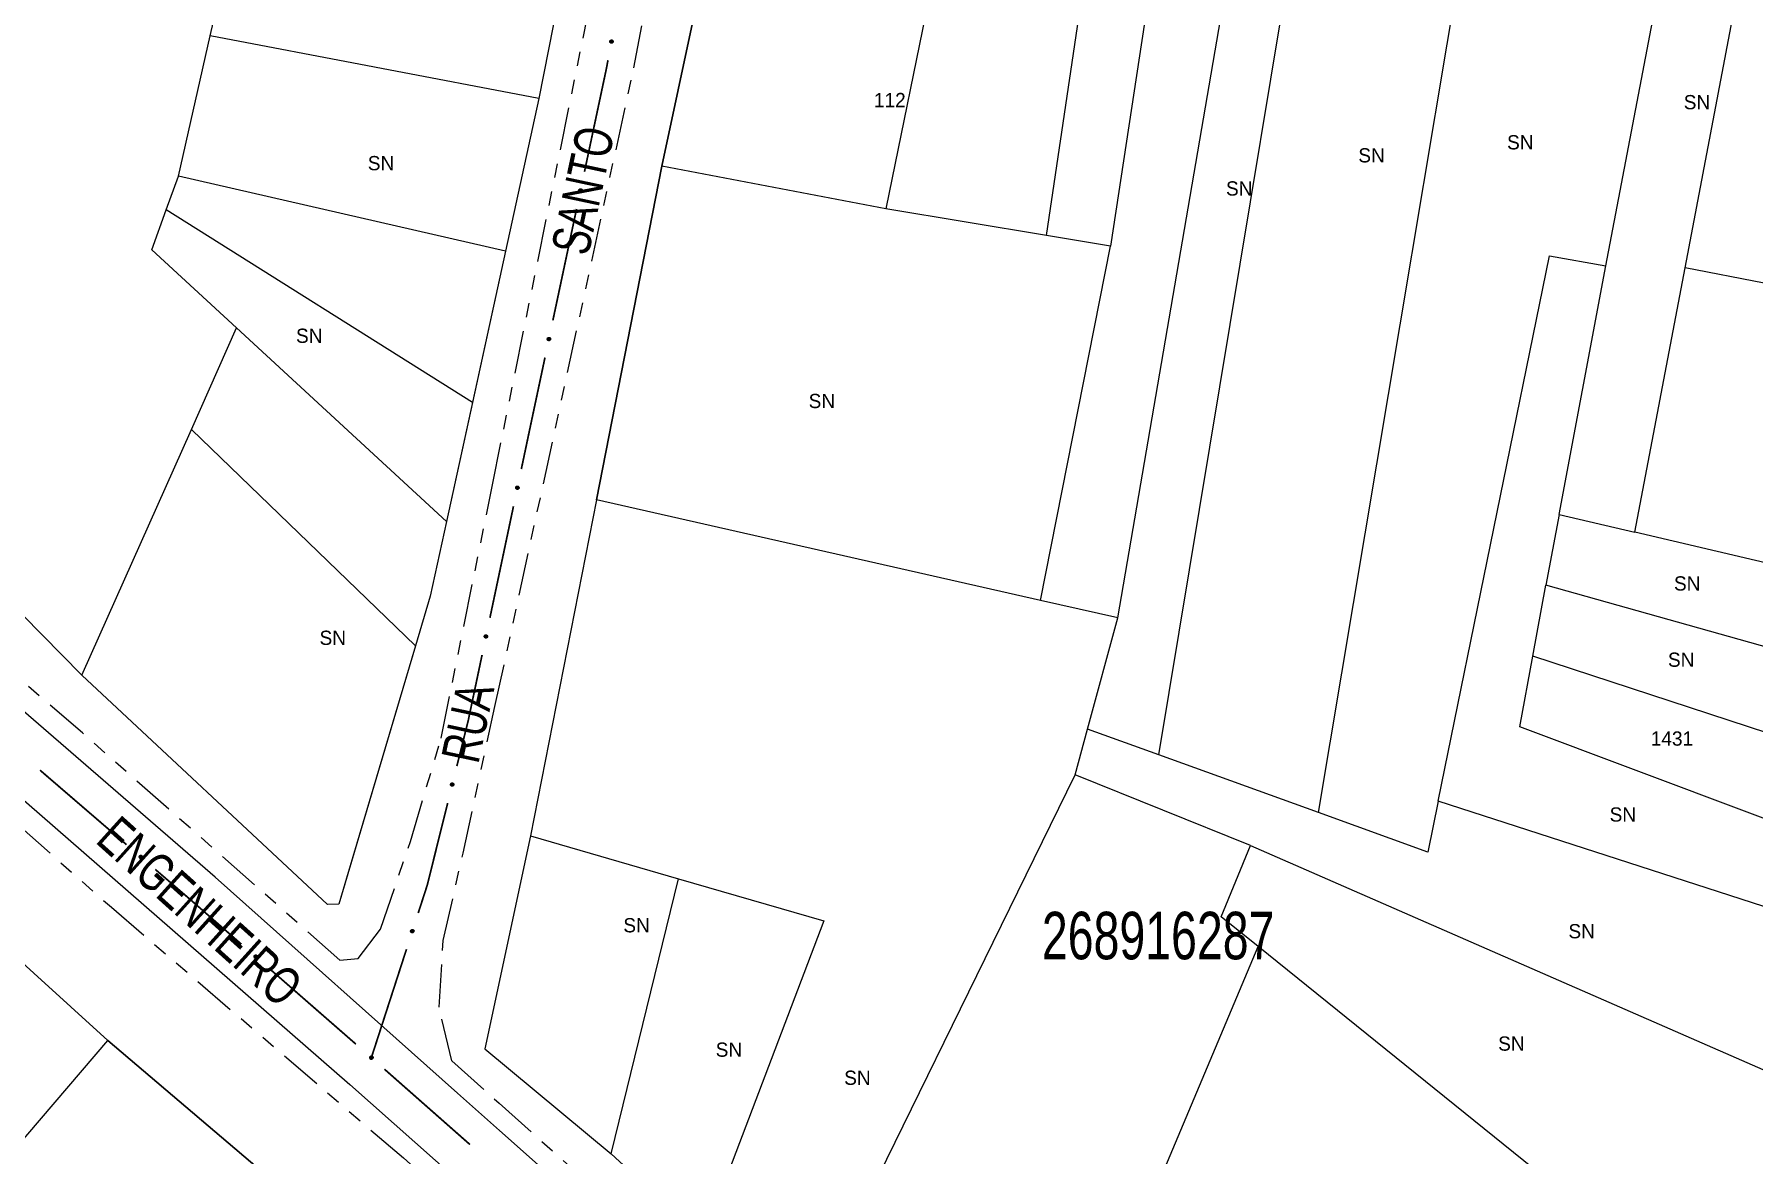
# Model space of a CAD drawing. Extents: x 209193 to 212081, y 4877574 to 4880493.
# Drawn here: x 210200.9 to 210381.9, y 4878862.4 to 4878980.3 of the extents above; entities that cross this region are included whole.
import ezdxf
from ezdxf.enums import TextEntityAlignment as Align

# ---------------------------------------------------------------- set-up
doc = ezdxf.new("R2010")
doc.units = 0
doc.header["$LTSCALE"] = 1.5
doc.header["$MEASUREMENT"] = 0
doc.linetypes.add('TRACO_25', pattern=[8, 3, -1, 1, -1, 1, -1])
for name, color, linetype in [('CD_MALHA_LOTES', 7, 'CONTINUOUS'), ('CD_TXT_QUADRA', 255, 'CONTINUOUS'), ('RU-QUADRA', 210, 'CONTINUOUS'), ('SV-EIXO-ROD-ESTR', 7, 'CONTINUOUS'), ('SV-EIXO-RUA-N-PAV', 6, 'CONTINUOUS'), ('SV-FX-DOM-EST', 20, 'CONTINUOUS'), ('SV-ROD-ESTADUAIS', 20, 'CONTINUOUS'), ('SV-RUA-NAO-PAV', 7, 'CONTINUOUS'), ('SV-TXT-ROD-EST', 7, 'CONTINUOUS'), ('SV-TXT-RUA-N-PAV', 7, 'CONTINUOUS'), ('Th_NmrPort', 1, 'CONTINUOUS')]:
    doc.layers.add(name, color=color, linetype=linetype)
doc.styles.add('ARIAL', font='ARIAL.SHX')

msp = doc.modelspace()

# ---------------------------------------------------------------- linework, layer by layer
at = {"layer": 'CD_MALHA_LOTES', "linetype": 'Continuous', "flags": 128}
for points in [[(210307.45667, 4878959.117813), (210314.23, 4879004.82), (210319.495823, 4879039.54696)], [(210326.318774, 4879038.40269), (210322.95, 4879015.63), (210314.207729, 4878957.989512)], [(210314.954667, 4878918.859654), (210331.22, 4879013.53), (210334.760738, 4879034.883933)], [(210319.292783, 4878904.442552), (210340.700666, 4879033.845512)], [(210336.09126, 4878898.364968), (210358.215361, 4879030.630009)], [(210366.327195, 4878955.942042), (210379.786488, 4879026.504001)], [(210374.666824, 4878955.732196), (210387.837407, 4879024.990702)], [(210219.441734, 4878980.136225), (210221.76, 4878990.12)], [(210266.99, 4878966.43), (210272.04, 4878990.06)], [(210295.364987, 4878985.479144), (210290.567208, 4878961.940542)], [(210256.06, 4878983.86), (210254.02, 4878973.53)], [(210216.1, 4878965.37), (210219.441734, 4878980.136225)], [(210254.02, 4878973.53), (210219.441734, 4878980.136225)], [(210254.02, 4878973.53), (210250.519659, 4878957.486006)], [(210260.099814, 4878931.299281), (210266.99, 4878966.43)], [(210290.567208, 4878961.940542), (210266.99, 4878966.43)], [(210214.834352, 4878961.832047), (210216.1, 4878965.37)], [(210250.519659, 4878957.486006), (210216.1, 4878965.37)], [(210213.319782, 4878957.598268), (210214.834352, 4878961.832047)], [(210247.043471, 4878941.552715), (210214.834352, 4878961.832047)], [(210307.45667, 4878959.117813), (210290.567208, 4878961.940542)], [(210314.207729, 4878957.989512), (210307.45667, 4878959.117813)], [(210222.221669, 4878949.385634), (210213.319782, 4878957.598268)], [(210250.519659, 4878957.486006), (210247.043471, 4878941.552715)], [(210306.835406, 4878920.700887), (210314.207729, 4878957.989512)], [(210348.679263, 4878899.561328), (210360.408358, 4878956.964235)], [(210360.408358, 4878956.964235), (210366.327195, 4878955.942042)], [(210361.395253, 4878929.744554), (210366.327195, 4878955.942042)], [(210369.363578, 4878927.878554), (210374.666824, 4878955.732196)], [(210382.978024, 4878954.111429), (210374.666824, 4878955.732196)], [(210217.488889, 4878938.688351), (210222.221669, 4878949.385634)], [(210222.221669, 4878949.385634), (210244.307066, 4878929.010259)], [(210205.947008, 4878912.820932), (210172.581064, 4878946.727661)], [(210247.043471, 4878941.552715), (210244.307066, 4878929.010259)], [(210205.947008, 4878912.820932), (210217.488889, 4878938.688351)], [(210241.045293, 4878915.918299), (210217.488889, 4878938.688351)], [(210260.099814, 4878931.299281), (210253.160364, 4878895.917387)], [(210306.835406, 4878920.700887), (210260.099814, 4878931.299281)], [(210244.307066, 4878929.010259), (210242.59, 4878921.14), (210241.045293, 4878915.918299)], [(210361.395253, 4878929.744554), (210360.020799, 4878922.293065)], [(210361.395253, 4878929.744554), (210369.363578, 4878927.878554)], [(210399.398225, 4878920.845123), (210369.363578, 4878927.878554)], [(210358.646345, 4878914.841576), (210360.020799, 4878922.293065)], [(210397.590155, 4878911.739698), (210360.020799, 4878922.293065)], [(210314.954667, 4878918.859654), (210306.835406, 4878920.700887)], [(210311.771452, 4878907.163723), (210314.954667, 4878918.859654)], [(210241.045293, 4878915.918299), (210233.810362, 4878891.461466), (210233.001869, 4878888.728447), (210231.781792, 4878888.698428)], [(210357.271891, 4878907.390088), (210358.646345, 4878914.841576)], [(210395.790311, 4878902.669397), (210358.646345, 4878914.841576)], [(210231.781792, 4878888.698428), (210205.947008, 4878912.820932)], [(210310.461026, 4878902.348887), (210311.771452, 4878907.163723)], [(210319.292783, 4878904.442552), (210311.771452, 4878907.163723)], [(210393.990466, 4878893.599095), (210357.271891, 4878907.390088)], [(210336.09126, 4878898.364968), (210319.292783, 4878904.442552)], [(210281.197206, 4878842.525835), (210310.461026, 4878902.348887)], [(210328.93, 4878894.89), (210310.461026, 4878902.348887)], [(210348.679263, 4878899.561328), (210347.585127, 4878894.206558)], [(210392.36899, 4878885.429578), (210348.679263, 4878899.561328)], [(210347.585127, 4878894.206558), (210336.09126, 4878898.364968)], [(210184.901185, 4878895.995277), (210208.666547, 4878874.382007)], [(210253.160364, 4878895.917387), (210248.36869, 4878873.491019), (210261.64, 4878862.44)], [(210253.160364, 4878895.917387), (210268.720671, 4878891.404397)], [(210325.84, 4878887.39), (210328.93, 4878894.89)], [(210328.93, 4878894.89), (210389.81, 4878868.26)], [(210261.64, 4878862.44), (210268.720671, 4878891.404397)], [(210268.720671, 4878891.404397), (210284.01, 4878886.97)], [(210284.01, 4878886.97), (210271.32, 4878853.52)], [(210329.72676, 4878884.255102), (210325.84, 4878887.39)], [(210319.629454, 4878860.266456), (210329.72676, 4878884.255102)], [(210383.48, 4878840.9), (210329.72676, 4878884.255102)], [(210184.832571, 4878846.490555), (210208.666547, 4878874.382007)], [(210208.666547, 4878874.382007), (210258.89, 4878831.68)], [(210271.32, 4878853.52), (210261.64, 4878862.44)]]:
    msp.add_lwpolyline(points, dxfattribs=at)
at = {"layer": 'RU-QUADRA', "linetype": 'Continuous', "flags": 128}
for points in [[(210219.154227, 4879057.892678), (210233.41, 4879055.45), (210242.817278, 4879053.843056), (210252.34, 4879051.5), (210268.88, 4879047.85), (210262.147622, 4879014.571403), (210260.306451, 4879005.470372), (210257.99, 4878994.02), (210256.06, 4878983.86), (210254.02, 4878973.53), (210250.519659, 4878957.486006), (210244.307066, 4878929.010259), (210242.59, 4878921.14), (210241.045293, 4878915.918299), (210233.001869, 4878888.728447), (210231.781792, 4878888.698428), (210205.947008, 4878912.820932), (210172.581064, 4878946.727661)], [(210387.837407, 4879024.990702), (210379.786488, 4879026.504001), (210358.215361, 4879030.630009), (210334.760738, 4879034.883933), (210335.1, 4879036.93), (210326.318774, 4879038.40269), (210319.495823, 4879039.54696), (210306.321878, 4879041.756348), (210282.33, 4879045.78), (210273.875843, 4879000.001028), (210272.04, 4878990.06), (210266.99, 4878966.43), (210260.099814, 4878931.299281), (210253.160364, 4878895.917387), (210248.36869, 4878873.491019), (210261.64, 4878862.44), (210271.32, 4878853.52)]]:
    msp.add_lwpolyline(points, dxfattribs=at)
msp.add_lwpolyline([(210119.543589, 4878954.157132), (210110.820915, 4878910.019582), (210112.749157, 4878903.261562), (210157.071599, 4878863.426586), (210180.936037, 4878841.930678), (210228.51, 4878796.43), (210258.89, 4878831.68), (210208.666547, 4878874.382007), (210184.901185, 4878895.995277)], close=True, dxfattribs=at)
at = {"layer": 'SV-EIXO-ROD-ESTR', "const_width": 0.18}
for points in [[(210201.547732, 4878902.824915), (210210.640664, 4878894.994296)], [(210213.671641, 4878892.38409), (210216.702618, 4878889.773883)], [(210216.702618, 4878889.773883), (210217.116265, 4878889.417661)], [(210217.116265, 4878889.417661), (210222.730712, 4878884.514426)], [(210225.74352, 4878881.883268), (210234.781941, 4878873.989794)], [(210237.788843, 4878871.351907), (210246.788661, 4878863.414447)]]:
    msp.add_lwpolyline(points, dxfattribs=at)
at = {"layer": 'SV-EIXO-ROD-ESTR'}
for points in [[(210212.119113, 4878893.866365), (210212.167829, 4878893.870693), (210212.210584, 4878893.864452), (210212.244745, 4878893.848982), (210212.271368, 4878893.827441), (210212.296122, 4878893.802336), (210212.315495, 4878893.771518), (210212.32942, 4878893.732551), (210212.334106, 4878893.683712), (210212.324833, 4878893.640334), (210212.311459, 4878893.606032), (210212.290595, 4878893.576978), (210212.265804, 4878893.553339), (210212.233127, 4878893.534274), (210212.1935, 4878893.520547), (210212.144276, 4878893.517024), (210212.102403, 4878893.523431), (210212.069753, 4878893.539261), (210212.040677, 4878893.560421), (210212.015712, 4878893.586355), (210211.99687, 4878893.616716), (210211.983121, 4878893.656639), (210211.980288, 4878893.705268), (210211.986201, 4878893.747105), (210212.001569, 4878893.779968), (210212.023045, 4878893.808125), (210212.047924, 4878893.833259), (210212.078092, 4878893.854023), (210212.119113, 4878893.866365)], [(210224.201305, 4878883.376272), (210224.250051, 4878883.380262), (210224.292761, 4878883.373724), (210224.326814, 4878883.358019), (210224.353287, 4878883.336293), (210224.377866, 4878883.311017), (210224.397025, 4878883.280066), (210224.41068, 4878883.241003), (210224.415027, 4878883.192133), (210224.405454, 4878883.14882), (210224.391842, 4878883.114611), (210224.370778, 4878883.085703), (210224.345823, 4878883.062236), (210224.313014, 4878883.043398), (210224.273293, 4878883.029947), (210224.224046, 4878883.026765), (210224.182218, 4878883.033462), (210224.149679, 4878883.049519), (210224.120751, 4878883.070879), (210224.095966, 4878883.096985), (210224.077334, 4878883.127476), (210224.063863, 4878883.167494), (210224.061367, 4878883.216142), (210224.06757, 4878883.257936), (210224.083165, 4878883.290692), (210224.104836, 4878883.318699), (210224.129889, 4878883.343661), (210224.1602, 4878883.364215), (210224.201305, 4878883.376272)], [(210236.377235, 4878872.743663), (210236.425999, 4878872.747416), (210236.468677, 4878872.74067), (210236.502653, 4878872.724798), (210236.52902, 4878872.702944), (210236.553476, 4878872.677548), (210236.572484, 4878872.646503), (210236.585948, 4878872.607375), (210236.590056, 4878872.558484), (210236.580272, 4878872.515219), (210236.566493, 4878872.481076), (210236.545288, 4878872.452271), (210236.520219, 4878872.428926), (210236.487319, 4878872.410249), (210236.447533, 4878872.396991), (210236.398271, 4878872.39405), (210236.356476, 4878872.400951), (210236.324016, 4878872.417165), (210236.295192, 4878872.438667), (210236.270535, 4878872.464894), (210236.252052, 4878872.495475), (210236.238776, 4878872.535558), (210236.236518, 4878872.584217), (210236.242924, 4878872.625981), (210236.258679, 4878872.65866), (210236.280487, 4878872.686561), (210236.30566, 4878872.7114), (210236.336071, 4878872.731807), (210236.377235, 4878872.743663)]]:
    msp.add_lwpolyline(points, close=True, dxfattribs=at)
for points in [[(210211.986201, 4878893.747105), (210212.265804, 4878893.553339)], [(210211.996013, 4878893.760689), (210212.275586, 4878893.566747)], [(210212.001569, 4878893.779968), (210212.290595, 4878893.576978)], [(210212.013994, 4878893.792024), (210212.29799, 4878893.590672)], [(210212.023045, 4878893.808125), (210212.311459, 4878893.606032)], [(210212.039069, 4878893.819051), (210212.31554, 4878893.62778)], [(210212.047924, 4878893.833259), (210212.324833, 4878893.640334)], [(210212.0665, 4878893.840447), (210212.326284, 4878893.665348)], [(210212.078092, 4878893.854023), (210212.334106, 4878893.683712)], [(210212.098066, 4878893.858283), (210212.327865, 4878893.709006)], [(210212.119113, 4878893.866365), (210212.32942, 4878893.732551)], [(210212.145745, 4878893.867644), (210212.316579, 4878893.756541)], [(210212.167829, 4878893.870693), (210212.315495, 4878893.771518)], [(210212.192217, 4878893.86724), (210212.298457, 4878893.791956)], [(210212.210584, 4878893.864452), (210212.296122, 4878893.802336)], [(210211.980288, 4878893.705268), (210212.233127, 4878893.534274)], [(210211.983121, 4878893.656639), (210212.1935, 4878893.520547)], [(210211.984235, 4878893.724011), (210212.245197, 4878893.546097)], [(210211.985612, 4878893.679607), (210212.210672, 4878893.529009)], [(210211.995721, 4878893.634887), (210212.162706, 4878893.523496)], [(210211.99687, 4878893.616716), (210212.144276, 4878893.517024)], [(210212.009994, 4878893.599185), (210212.118159, 4878893.524044)], [(210212.015712, 4878893.586355), (210212.102403, 4878893.523431)], [(210224.061367, 4878883.216142), (210224.313014, 4878883.043398)], [(210224.063863, 4878883.167494), (210224.273293, 4878883.029947)], [(210224.065444, 4878883.234857), (210224.325166, 4878883.055138)], [(210224.066513, 4878883.190444), (210224.290524, 4878883.03829)], [(210224.06757, 4878883.257936), (210224.345823, 4878883.062236)], [(210224.076312, 4878883.145655), (210224.242521, 4878883.033109)], [(210224.077334, 4878883.127476), (210224.224046, 4878883.026765)], [(210224.077476, 4878883.271452), (210224.355697, 4878883.075577)], [(210224.083165, 4878883.290692), (210224.370778, 4878883.085703)], [(210224.090337, 4878883.109855), (210224.197978, 4878883.033966)], [(210224.095674, 4878883.302662), (210224.378267, 4878883.099346)], [(210224.095966, 4878883.096985), (210224.182218, 4878883.033462)], [(210224.104836, 4878883.318699), (210224.391842, 4878883.114611)], [(210224.120936, 4878883.329514), (210224.396074, 4878883.136331)], [(210224.129889, 4878883.343661), (210224.405454, 4878883.14882)], [(210224.148514, 4878883.35072), (210224.407078, 4878883.173824)], [(210224.1602, 4878883.364215), (210224.415027, 4878883.192133)], [(210224.180203, 4878883.368336), (210224.408962, 4878883.217469)], [(210224.201305, 4878883.376272), (210224.41068, 4878883.241003)], [(210224.227946, 4878883.377367), (210224.398006, 4878883.265082)], [(210224.250051, 4878883.380262), (210224.397025, 4878883.280066)], [(210224.274414, 4878883.37664), (210224.380129, 4878883.300621)], [(210224.292761, 4878883.373724), (210224.377866, 4878883.311017)], [(210236.236518, 4878872.584217), (210236.487319, 4878872.410249)], [(210236.238776, 4878872.535558), (210236.447533, 4878872.396991)], [(210236.240686, 4878872.602912), (210236.499528, 4878872.421929)], [(210236.241539, 4878872.558495), (210236.464804, 4878872.40525)], [(210236.242924, 4878872.625981), (210236.520219, 4878872.428926)], [(210236.251118, 4878872.513658), (210236.416777, 4878872.400304)], [(210236.252052, 4878872.495475), (210236.398271, 4878872.39405)], [(210236.252896, 4878872.639448), (210236.530159, 4878872.442219)], [(210236.258679, 4878872.65866), (210236.545288, 4878872.452271)], [(210236.264969, 4878872.47779), (210236.372238, 4878872.401377)], [(210236.270535, 4878872.464894), (210236.356476, 4878872.400951)], [(210236.271246, 4878872.670569), (210236.552844, 4878872.465877)], [(210236.280487, 4878872.686561), (210236.566493, 4878872.481076)], [(210236.296638, 4878872.697297), (210236.570831, 4878872.502775)], [(210236.30566, 4878872.7114), (210236.580272, 4878872.515219)], [(210236.32432, 4878872.718369), (210236.582018, 4878872.540214)], [(210236.336071, 4878872.731807), (210236.590056, 4878872.558484)], [(210236.356094, 4878872.73583), (210236.584114, 4878872.58385)], [(210236.377235, 4878872.743663), (210236.585948, 4878872.607375)], [(210236.40388, 4878872.744628), (210236.573391, 4878872.631515)], [(210236.425999, 4878872.747416), (210236.572484, 4878872.646503)], [(210236.450345, 4878872.743675), (210236.555688, 4878872.667141)], [(210236.468677, 4878872.74067), (210236.553476, 4878872.677548)]]:
    msp.add_lwpolyline(points, dxfattribs=at)
at = {"layer": 'SV-EIXO-RUA-N-PAV'}
for points in [[(210261.548162, 4878979.414953), (210261.520051, 4878979.454976), (210261.504076, 4878979.495122), (210261.500389, 4878979.532441), (210261.505729, 4878979.566268), (210261.515091, 4878979.600259), (210261.53209, 4878979.632447), (210261.558871, 4878979.663993), (210261.598821, 4878979.692474), (210261.641023, 4878979.706136), (210261.677416, 4878979.711709), (210261.71301, 4878979.708171), (210261.745878, 4878979.698523), (210261.778729, 4878979.67976), (210261.810433, 4878979.652308), (210261.838099, 4878979.611443), (210261.853491, 4878979.571978), (210261.85611, 4878979.535788), (210261.852327, 4878979.500027), (210261.842353, 4878979.465439), (210261.825484, 4878979.433939), (210261.797787, 4878979.402068), (210261.757092, 4878979.375295), (210261.717905, 4878979.359494), (210261.681761, 4878979.356368), (210261.646638, 4878979.360886), (210261.612431, 4878979.369861), (210261.579363, 4878979.385602), (210261.548162, 4878979.414953)], [(210258.283921, 4878963.754531), (210258.256701, 4878963.795165), (210258.241617, 4878963.835654), (210258.238756, 4878963.873045), (210258.244843, 4878963.906746), (210258.254953, 4878963.940522), (210258.27266, 4878963.972327), (210258.300131, 4878964.003273), (210258.340701, 4878964.030864), (210258.383194, 4878964.04359), (210258.419702, 4878964.048357), (210258.455209, 4878964.044033), (210258.487856, 4878964.033661), (210258.520284, 4878964.014176), (210258.551374, 4878963.98603), (210258.57813, 4878963.944564), (210258.592646, 4878963.904768), (210258.594464, 4878963.868529), (210258.589891, 4878963.832861), (210258.579156, 4878963.798502), (210258.561595, 4878963.767382), (210258.5332, 4878963.736131), (210258.491923, 4878963.710265), (210258.452396, 4878963.695333), (210258.416192, 4878963.693007), (210258.381178, 4878963.6983), (210258.347177, 4878963.708029), (210258.314466, 4878963.724497), (210258.283921, 4878963.754531)], [(210254.958613, 4878948.103897), (210254.931394, 4878948.144531), (210254.916309, 4878948.185021), (210254.913448, 4878948.222412), (210254.919535, 4878948.256113), (210254.929645, 4878948.289889), (210254.947352, 4878948.321693), (210254.974823, 4878948.352639), (210255.015393, 4878948.38023), (210255.057886, 4878948.392957), (210255.094394, 4878948.397723), (210255.129901, 4878948.393399), (210255.162548, 4878948.383028), (210255.194977, 4878948.363543), (210255.226066, 4878948.335397), (210255.252822, 4878948.293931), (210255.267338, 4878948.254135), (210255.269156, 4878948.217896), (210255.264583, 4878948.182227), (210255.253848, 4878948.147868), (210255.236287, 4878948.116748), (210255.207892, 4878948.085497), (210255.166615, 4878948.059631), (210255.127089, 4878948.0447), (210255.090884, 4878948.042374), (210255.05587, 4878948.047666), (210255.021869, 4878948.057395), (210254.989158, 4878948.073863), (210254.958613, 4878948.103897)], [(210251.642109, 4878932.451253), (210251.614837, 4878932.491851), (210251.5997, 4878932.532321), (210251.59679, 4878932.569708), (210251.602833, 4878932.603417), (210251.6129, 4878932.637206), (210251.630565, 4878932.669034), (210251.657996, 4878932.700016), (210251.69853, 4878932.727659), (210251.741006, 4878932.740441), (210251.777508, 4878932.745255), (210251.81302, 4878932.740978), (210251.845681, 4878932.730649), (210251.878135, 4878932.711206), (210251.909261, 4878932.6831), (210251.936071, 4878932.641669), (210251.950639, 4878932.601892), (210251.952504, 4878932.565655), (210251.947977, 4878932.529981), (210251.937287, 4878932.495608), (210251.919766, 4878932.464465), (210251.891412, 4878932.433177), (210251.850169, 4878932.407257), (210251.810662, 4878932.392275), (210251.774461, 4878932.389901), (210251.739439, 4878932.395148), (210251.705426, 4878932.404833), (210251.672693, 4878932.421258), (210251.642109, 4878932.451253)], [(210248.337176, 4878916.796304), (210248.309904, 4878916.836903), (210248.294766, 4878916.877372), (210248.291856, 4878916.91476), (210248.297899, 4878916.948468), (210248.307966, 4878916.982258), (210248.325631, 4878917.014085), (210248.353062, 4878917.045067), (210248.393596, 4878917.072711), (210248.436073, 4878917.085493), (210248.472574, 4878917.090307), (210248.508087, 4878917.086029), (210248.540747, 4878917.0757), (210248.573201, 4878917.056257), (210248.604327, 4878917.028152), (210248.631137, 4878916.98672), (210248.645705, 4878916.946943), (210248.64757, 4878916.910707), (210248.643044, 4878916.875032), (210248.632353, 4878916.840659), (210248.614833, 4878916.809517), (210248.586478, 4878916.778229), (210248.545235, 4878916.752309), (210248.505728, 4878916.737326), (210248.469527, 4878916.734953), (210248.434506, 4878916.7402), (210248.400493, 4878916.749884), (210248.36776, 4878916.76631), (210248.337176, 4878916.796304)], [(210244.784683, 4878901.202296), (210244.758879, 4878901.243844), (210244.745198, 4878901.284829), (210244.743627, 4878901.322296), (210244.750871, 4878901.355767), (210244.762139, 4878901.389175), (210244.78093, 4878901.420351), (210244.809451, 4878901.450333), (210244.850948, 4878901.47651), (210244.893854, 4878901.487765), (210244.930504, 4878901.491272), (210244.965841, 4878901.485727), (210244.998111, 4878901.474237), (210245.029849, 4878901.453647), (210245.059951, 4878901.424447), (210245.085263, 4878901.382084), (210245.0984, 4878901.341811), (210245.098968, 4878901.305531), (210245.09317, 4878901.270041), (210245.081257, 4878901.236072), (210245.062635, 4878901.205576), (210245.03318, 4878901.175322), (210244.991037, 4878901.150893), (210244.95102, 4878901.137332), (210244.914757, 4878901.136254), (210244.879945, 4878901.142749), (210244.8463, 4878901.153643), (210244.814175, 4878901.171228), (210244.784683, 4878901.202296)], [(210240.576052, 4878885.782415), (210240.553189, 4878885.825651), (210240.542381, 4878885.867485), (210240.543409, 4878885.904971), (210240.552955, 4878885.93786), (210240.566511, 4878885.970407), (210240.587417, 4878886.000205), (210240.617947, 4878886.028139), (210240.661158, 4878886.051378), (210240.704741, 4878886.059633), (210240.741546, 4878886.060591), (210240.776413, 4878886.052612), (210240.80781, 4878886.038913), (210240.838045, 4878886.016173), (210240.866051, 4878885.984958), (210240.888367, 4878885.940942), (210240.898682, 4878885.899857), (210240.896735, 4878885.863624), (210240.888491, 4878885.828621), (210240.874254, 4878885.79556), (210240.853563, 4878885.766427), (210240.822083, 4878885.738286), (210240.778348, 4878885.716836), (210240.737487, 4878885.70608), (210240.701237, 4878885.707518), (210240.666959, 4878885.71641), (210240.63415, 4878885.729609), (210240.603321, 4878885.749378), (210240.576052, 4878885.782415)]]:
    msp.add_lwpolyline(points, close=True, dxfattribs=at)
for points in [[(210261.504076, 4878979.495122), (210261.515091, 4878979.600259)], [(210261.510846, 4878979.477822), (210261.522912, 4878979.607472)], [(210261.520051, 4878979.454976), (210261.53209, 4878979.632447)], [(210261.533736, 4878979.437376), (210261.544518, 4878979.640876)], [(210261.548162, 4878979.414953), (210261.558871, 4878979.663993)], [(210261.565686, 4878979.400769), (210261.580038, 4878979.674421)], [(210261.579363, 4878979.385602), (210261.598821, 4878979.692474)], [(210261.596917, 4878979.382352), (210261.618636, 4878979.694884)], [(210261.612431, 4878979.369861), (210261.641023, 4878979.706136)], [(210261.629163, 4878979.369298), (210261.656541, 4878979.704367)], [(210261.646638, 4878979.360886), (210261.677416, 4878979.711709)], [(210261.665107, 4878979.361099), (210261.697453, 4878979.707726)], [(210261.681761, 4878979.356368), (210261.71301, 4878979.708171)], [(210261.701235, 4878979.361198), (210261.729375, 4878979.700289)], [(210261.717905, 4878979.359494), (210261.745878, 4878979.698523)], [(210261.738887, 4878979.369341), (210261.762454, 4878979.684299)], [(210261.757092, 4878979.375295), (210261.778729, 4878979.67976)], [(210261.776651, 4878979.392739), (210261.794517, 4878979.662947)], [(210261.797787, 4878979.402068), (210261.810433, 4878979.652308)], [(210261.810323, 4878979.423857), (210261.823278, 4878979.624167)], [(210261.825484, 4878979.433939), (210261.838099, 4878979.611443)], [(210261.834102, 4878979.454071), (210261.845082, 4878979.585316)], [(210261.842353, 4878979.465439), (210261.853491, 4878979.571978)], [(210258.241617, 4878963.835654), (210258.254953, 4878963.940522)], [(210258.248003, 4878963.818209), (210258.262931, 4878963.94756)], [(210258.256701, 4878963.795165), (210258.27266, 4878963.972327)], [(210258.269993, 4878963.777267), (210258.28527, 4878963.980478)], [(210258.283921, 4878963.754531), (210258.300131, 4878964.003273)], [(210258.301127, 4878963.739962), (210258.321524, 4878964.01323)], [(210258.314466, 4878963.724497), (210258.340701, 4878964.030864)], [(210258.331943, 4878963.72086), (210258.360564, 4878964.032835)], [(210258.347177, 4878963.708029), (210258.383194, 4878964.04359)], [(210258.363893, 4878963.707097), (210258.39867, 4878964.041478)], [(210258.381178, 4878963.6983), (210258.419702, 4878964.048357)], [(210258.399647, 4878963.698105), (210258.439646, 4878964.043932)], [(210258.416192, 4878963.693007), (210258.455209, 4878964.044033)], [(210258.435768, 4878963.697405), (210258.471396, 4878964.035791)], [(210258.452396, 4878963.695333), (210258.487856, 4878964.033661)], [(210258.47359, 4878963.704714), (210258.504113, 4878964.019074)], [(210258.491923, 4878963.710265), (210258.520284, 4878964.014176)], [(210258.511863, 4878963.727272), (210258.535697, 4878963.997019)], [(210258.5332, 4878963.736131), (210258.551374, 4878963.98603)], [(210258.546214, 4878963.757637), (210258.563593, 4878963.957612)], [(210258.561595, 4878963.767382), (210258.57813, 4878963.944564)], [(210258.570656, 4878963.787319), (210258.584533, 4878963.918289)], [(210258.579156, 4878963.798502), (210258.592646, 4878963.904768)], [(210254.916309, 4878948.185021), (210254.929645, 4878948.289889)], [(210254.922695, 4878948.167575), (210254.937624, 4878948.296927)], [(210254.931394, 4878948.144531), (210254.947352, 4878948.321693)], [(210254.944686, 4878948.126633), (210254.959963, 4878948.329845)], [(210254.958613, 4878948.103897), (210254.974823, 4878948.352639)], [(210254.975819, 4878948.089329), (210254.996216, 4878948.362597)], [(210254.989158, 4878948.073863), (210255.015393, 4878948.38023)], [(210255.006635, 4878948.070226), (210255.035256, 4878948.382201)], [(210255.021869, 4878948.057395), (210255.057886, 4878948.392957)], [(210255.038585, 4878948.056463), (210255.073362, 4878948.390845)], [(210255.05587, 4878948.047666), (210255.094394, 4878948.397723)], [(210255.074339, 4878948.047471), (210255.114338, 4878948.393298)], [(210255.090884, 4878948.042374), (210255.129901, 4878948.393399)], [(210255.11046, 4878948.046772), (210255.146088, 4878948.385157)], [(210255.127089, 4878948.0447), (210255.162548, 4878948.383028)], [(210255.148283, 4878948.05408), (210255.178806, 4878948.368441)], [(210255.166615, 4878948.059631), (210255.194977, 4878948.363543)], [(210255.186555, 4878948.076638), (210255.210389, 4878948.346386)], [(210255.207892, 4878948.085497), (210255.226066, 4878948.335397)], [(210255.220906, 4878948.107004), (210255.238286, 4878948.306979)], [(210255.236287, 4878948.116748), (210255.252822, 4878948.293931)], [(210255.245348, 4878948.136685), (210255.259225, 4878948.267655)], [(210255.253848, 4878948.147868), (210255.267338, 4878948.254135)], [(210251.5997, 4878932.532321), (210251.6129, 4878932.637206)], [(210251.606109, 4878932.514884), (210251.620869, 4878932.644255)], [(210251.614837, 4878932.491851), (210251.630565, 4878932.669034)], [(210251.628152, 4878932.473971), (210251.643165, 4878932.677202)], [(210251.642109, 4878932.451253), (210251.657996, 4878932.700016)], [(210251.659334, 4878932.436707), (210251.679376, 4878932.710001)], [(210251.672693, 4878932.421258), (210251.69853, 4878932.727659)], [(210251.690175, 4878932.417644), (210251.71839, 4878932.729656)], [(210251.705426, 4878932.404833), (210251.741006, 4878932.740441)], [(210251.722143, 4878932.403923), (210251.756485, 4878932.738349)], [(210251.739439, 4878932.395148), (210251.777508, 4878932.745255)], [(210251.757909, 4878932.394977), (210251.797457, 4878932.740856)], [(210251.774461, 4878932.389901), (210251.81302, 4878932.740978)], [(210251.794031, 4878932.394325), (210251.829218, 4878932.732757)], [(210251.810662, 4878932.392275), (210251.845681, 4878932.730649)], [(210251.831844, 4878932.401683), (210251.861957, 4878932.716083)], [(210251.850169, 4878932.407257), (210251.878135, 4878932.711206)], [(210251.870087, 4878932.42429), (210251.893569, 4878932.694069)], [(210251.891412, 4878932.433177), (210251.909261, 4878932.6831)], [(210251.904399, 4878932.454701), (210251.921517, 4878932.654698)], [(210251.919766, 4878932.464465), (210251.936071, 4878932.641669)], [(210251.928801, 4878932.484414), (210251.942508, 4878932.615402)], [(210251.937287, 4878932.495608), (210251.950639, 4878932.601892)], [(210248.294766, 4878916.877372), (210248.307966, 4878916.982258)], [(210248.301175, 4878916.859935), (210248.315935, 4878916.989306)], [(210248.309904, 4878916.836903), (210248.325631, 4878917.014085)], [(210248.323219, 4878916.819022), (210248.338231, 4878917.022253)], [(210248.337176, 4878916.796304), (210248.353062, 4878917.045067)], [(210248.354401, 4878916.781758), (210248.374442, 4878917.055052)], [(210248.36776, 4878916.76631), (210248.393596, 4878917.072711)], [(210248.385242, 4878916.762696), (210248.413457, 4878917.074708)], [(210248.400493, 4878916.749884), (210248.436073, 4878917.085493)], [(210248.41721, 4878916.748974), (210248.451551, 4878917.083401)], [(210248.434506, 4878916.7402), (210248.472574, 4878917.090307)], [(210248.452975, 4878916.740029), (210248.492524, 4878917.085908)], [(210248.469527, 4878916.734953), (210248.508087, 4878917.086029)], [(210248.489097, 4878916.739376), (210248.524284, 4878917.077808)], [(210248.505728, 4878916.737326), (210248.540747, 4878917.0757)], [(210248.52691, 4878916.746734), (210248.557024, 4878917.061134)], [(210248.545235, 4878916.752309), (210248.573201, 4878917.056257)], [(210248.565153, 4878916.769342), (210248.588636, 4878917.03912)], [(210248.586478, 4878916.778229), (210248.604327, 4878917.028152)], [(210248.599465, 4878916.799752), (210248.616584, 4878916.99975)], [(210248.614833, 4878916.809517), (210248.631137, 4878916.98672)], [(210248.623868, 4878916.829465), (210248.637575, 4878916.960453)], [(210248.632353, 4878916.840659), (210248.645705, 4878916.946943)], [(210244.745198, 4878901.284829), (210244.762139, 4878901.389175)], [(210244.75098, 4878901.267174), (210244.770355, 4878901.395934)], [(210244.758879, 4878901.243844), (210244.78093, 4878901.420351)], [(210244.771547, 4878901.225499), (210244.793814, 4878901.428064)], [(210244.784683, 4878901.202296), (210244.809451, 4878901.450333)], [(210244.801377, 4878901.187144), (210244.831174, 4878901.459547)], [(210244.814175, 4878901.171228), (210244.850948, 4878901.47651)], [(210244.831517, 4878901.166992), (210244.870866, 4878901.477796)], [(210244.8463, 4878901.153643), (210244.893854, 4878901.487765)], [(210244.862974, 4878901.152136), (210244.909247, 4878901.485121)], [(210244.879945, 4878901.142749), (210244.930504, 4878901.491272)], [(210244.898397, 4878901.141918), (210244.950283, 4878901.486162)], [(210244.914757, 4878901.136254), (210244.965841, 4878901.485727)], [(210244.934472, 4878901.139975), (210244.981734, 4878901.476933)], [(210244.95102, 4878901.137332), (210244.998111, 4878901.474237)], [(210244.972524, 4878901.145976), (210245.013857, 4878901.459099)], [(210244.991037, 4878901.150893), (210245.029849, 4878901.453647)], [(210245.011551, 4878901.167203), (210245.044662, 4878901.435969)], [(210245.03318, 4878901.175322), (210245.059951, 4878901.424447)], [(210245.046928, 4878901.196367), (210245.071185, 4878901.395625)], [(210245.062635, 4878901.205576), (210245.085263, 4878901.382084)], [(210245.072377, 4878901.225189), (210245.090757, 4878901.355603)], [(210245.081257, 4878901.236072), (210245.0984, 4878901.341811)], [(210240.542381, 4878885.867485), (210240.566511, 4878885.970407)], [(210240.546925, 4878885.849472), (210240.575176, 4878885.97658)], [(210240.553189, 4878885.825651), (210240.587417, 4878886.000205)], [(210240.564555, 4878885.806472), (210240.600805, 4878886.007007)], [(210240.576052, 4878885.782415), (210240.617947, 4878886.028139)], [(210240.591656, 4878885.766142), (210240.640257, 4878886.035826)], [(210240.603321, 4878885.749378), (210240.661158, 4878886.051378)], [(210240.620327, 4878885.74395), (210240.681118, 4878886.05128)], [(210240.63415, 4878885.729609), (210240.704741, 4878886.059633)], [(210240.650679, 4878885.72695), (210240.719914, 4878886.055929)], [(210240.666959, 4878885.71641), (210240.741546, 4878886.060591)], [(210240.685309, 4878885.714302), (210240.760924, 4878886.054124)], [(210240.701237, 4878885.707518), (210240.776413, 4878886.052612)], [(210240.721163, 4878885.709864), (210240.791659, 4878886.042737)], [(210240.737487, 4878885.70608), (210240.80781, 4878886.038913)], [(210240.759539, 4878885.713214), (210240.822469, 4878886.022721)], [(210240.778348, 4878885.716836), (210240.838045, 4878886.016173)], [(210240.799943, 4878885.731685), (210240.851597, 4878885.997511)], [(210240.822083, 4878885.738286), (210240.866051, 4878885.984958)], [(210240.837256, 4878885.758328), (210240.875261, 4878885.955426)], [(210240.853563, 4878885.766427), (210240.888367, 4878885.940942)], [(210240.864641, 4878885.785318), (210240.892013, 4878885.914145)], [(210240.874254, 4878885.79556), (210240.898682, 4878885.899857)]]:
    msp.add_lwpolyline(points, dxfattribs=at)
at = {"layer": 'SV-EIXO-RUA-N-PAV', "const_width": 0.18}
for points in [[(210261.135837, 4878976.647474), (210261.310743, 4878977.570591)], [(210258.837122, 4878965.828525), (210261.123271, 4878976.588335)], [(210261.123271, 4878976.588335), (210261.135837, 4878976.647474)], [(210255.511815, 4878950.177891), (210258.005795, 4878961.915866)], [(210253.182772, 4878939.216203), (210254.680488, 4878946.265233)], [(210253.018844, 4878938.439702), (210253.182772, 4878939.216203)], [(210252.192611, 4878934.525965), (210253.018844, 4878938.439702)], [(210248.887677, 4878918.871016), (210251.366377, 4878930.612228)], [(210246.61285, 4878908.095517), (210248.061444, 4878914.957279)], [(210245.408991, 4878903.256006), (210246.374589, 4878907.137709)], [(210246.374589, 4878907.137709), (210246.61285, 4878908.095517)], [(210242.290532, 4878890.7198), (210244.443393, 4878899.374303)], [(210241.341164, 4878887.787929), (210242.265349, 4878890.642028)], [(210242.265349, 4878890.642028), (210242.290532, 4878890.7198)], [(210236.41218, 4878872.566066), (210240.108918, 4878883.982463)]]:
    msp.add_lwpolyline(points, dxfattribs=at)
at = {"layer": 'SV-FX-DOM-EST', "linetype": 'TRACO_25'}
for points in [[(210233.1, 4878882.82, 12.727394), (210206.01, 4878906.75, 12.928101), (210167.142422, 4878940.292182, 13.12841), (210127.360181, 4878976.450921, 12.609227), (210124.320826, 4878979.400008, 12.487066)], [(210125.117732, 4878963.791668, 11.7541), (210149.041722, 4878941.421449, 12.731388), (210174.087026, 4878919.338343, 12.985889), (210199.252283, 4878897.065295, 13.006249), (210209.050438, 4878888.398, 12.894269), (210239.78, 4878862.01, 12.904449), (210250.040932, 4878852.819515, 12.558379), (210266.183161, 4878838.361283, 12.558379)], [(210244.88, 4878872.23, 12.547815), (210249.875816, 4878867.757297, 12.547815), (210272.48, 4878847.52, 12.769649), (210335.64, 4878792, 12.568942), (210365.97, 4878765.24, 12.452744)]]:
    msp.add_polyline3d(points, dxfattribs=at)
at = {"layer": 'SV-ROD-ESTADUAIS', "linetype": 'Continuous'}
for points in [[(210219.99, 4878891.58, 13.07751), (210172.560611, 4878932.634499, 13.10805), (210128.199143, 4878972.522066, 12.548146), (210125.162814, 4878976.212002, 12.568506), (210124.320826, 4878979.400008, 12.568506)], [(210119.644325, 4878966.853961, 12.033858), (210125.117732, 4878963.791668, 12.708671), (210133.797029, 4878957.563279, 12.851812), (210172.102477, 4878923.841804, 13.618645), (210234.13, 4878869.73, 12.727394), (210250.009284, 4878855.682631, 12.664014), (210263.738266, 4878843.433556, 12.664014), (210266.823183, 4878840.893604, 12.664014), (210313.01, 4878799.95, 12.664014), (210381.4, 4878739.27, 12.156966), (210434.29214, 4878692.384671, 12.104149)], [(210219.99, 4878891.58, 13.118243), (210245.47, 4878868.81, 13.065426), (210249.90755, 4878864.886386, 13.065426), (210268.121126, 4878848.690777, 13.065426), (210271.380311, 4878845.749936, 13.065426), (210315.15, 4878807.2, 13.023171), (210383.8, 4878746.06, 12.230911), (210434.292421, 4878701.335698, 12.230911)]]:
    msp.add_polyline3d(points, dxfattribs=at)
at = {"layer": 'SV-RUA-NAO-PAV', "linetype": 'TRACO_25'}
for points in [[(210233.1, 4878882.82, 12.727394), (210235.04, 4878882.99, 12.632323), (210237.39, 4878886.1, 12.389363), (210240.52, 4878895.33, 11.723864), (210243.75, 4878906.19, 11.512594), (210249.15612, 4878932.866992, 11.512594), (210259.65, 4878984.65, 11.290761), (210271.61, 4879046.49, 11.301325), (210271.53, 4879050.85, 11.660483), (210270.28, 4879052.29, 11.68161)], [(210244.88, 4878872.23, 12.484434), (210243.53, 4878877.87, 12.389363), (210243.97, 4878884.9, 12.040769), (210246.06, 4878894.09, 11.618229), (210249.41416, 4878909.522498, 11.618229), (210264.03, 4878976.77, 11.459777), (210268.747031, 4879001.186547, 11.459777), (210270.543183, 4879010.483887, 11.459777), (210277.59, 4879046.96, 11.586538), (210278.49, 4879049.3, 11.586538), (210279.87, 4879050.56, 11.575975)]]:
    msp.add_polyline3d(points, dxfattribs=at)

# ---------------------------------------------------------------- texts
at = {"layer": 'CD_TXT_QUADRA', "style": 'ARIAL', "width": 0.7}
msp.add_text('268916287', height=5, dxfattribs=at).set_placement((210306.973472, 4878882.919747, 14.164027))
at = {"layer": 'SV-TXT-ROD-EST', "style": 'ARIAL', "width": 0.7}
msp.add_text('ENGENHEIRO', height=4, rotation=318, dxfattribs=at).set_placement((210207.262582, 4878895.273323))
at = {"layer": 'SV-TXT-RUA-N-PAV', "style": 'ARIAL', "width": 0.7}
for s, p in [('SANTO', (210259.225702, 4878956.868693)), ('RUA', (210247.659802, 4878903.388758))]:
    msp.add_text(s, height=4, rotation=78, dxfattribs=at).set_placement(p)
at = {"layer": 'Th_NmrPort', "color": 1}
for s, p in [('112', (210289.295936, 4878973.376738)), ('SN', (210374.517772, 4878973.157451)), ('SN', (210340.272374, 4878967.559203)), ('SN', (210355.925395, 4878968.931911)), ('SN', (210236.035415, 4878966.736774)), ('SN', (210326.346614, 4878964.07254)), ('SN', (210228.480639, 4878948.565317)), ('SN', (210282.429201, 4878941.698187)), ('SN', (210373.489184, 4878922.490697)), ('SN', (210230.958586, 4878916.766929)), ('SN', (210372.855353, 4878914.462171)), ('1431', (210371.045067, 4878906.160876)), ('SN', (210366.717521, 4878898.163536)), ('SN', (210262.92717, 4878886.505849)), ('SN', (210362.38271, 4878885.878283)), ('SN', (210272.645913, 4878873.406674)), ('SN', (210354.988015, 4878874.046771)), ('SN', (210286.167641, 4878870.448796))]:
    msp.add_text(s, height=1.5, dxfattribs=at).set_placement(p, align=Align.MIDDLE_LEFT)

doc.saveas('drawing.dxf')
